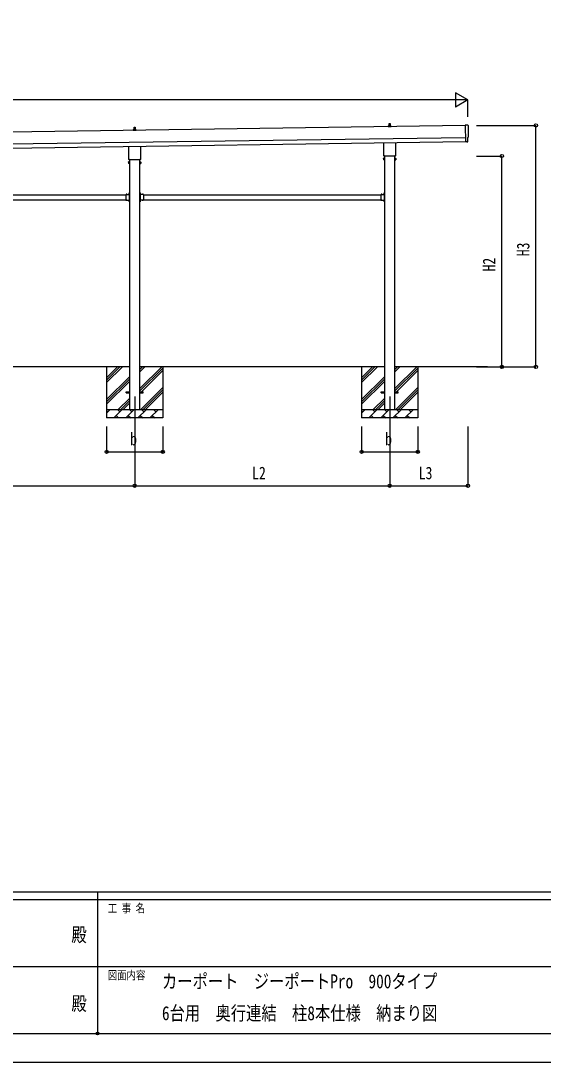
# Model space of a CAD drawing. Units: millimetres, scale not verified. Extents: x -18922 to 18922, y -13365 to 13365.
# Drawn here: x -926 to 5219, y -13365 to -1102 of the extents above; entities that cross this region are included whole.
import ezdxf
from ezdxf.enums import TextEntityAlignment as Align

# ---------------------------------------------------------------- set-up
doc = ezdxf.new("R2010")
doc.units = ezdxf.units.MM
doc.header["$LTSCALE"] = 70
doc.header["$PDMODE"] = 32
doc.header["$PDSIZE"] = 35
for name, color, linetype in [('0-2_USER1', 3, 'Continuous'), ('0-4_YKK_12', 2, 'Continuous'), ('0-5_YKK_13', 4, 'Continuous'), ('0-6_YKK_A1', 4, 'Continuous'), ('0-7_YKK_D', 6, 'Continuous'), ('0-8_YKK_ZWAK', 7, 'Continuous')]:
    doc.layers.add(name, color=color, linetype=linetype)
doc.styles.add('ＭＳ ゴシック', font='')
doc.styles.get('ＭＳ ゴシック').set_extended_font_data('MS Gothic')

msp = doc.modelspace()

# ---------------------------------------------------------------- linework, layer by layer
at = {"layer": '0-4_YKK_12'}
for p, q in [((413.21, -5527.53), (413.21, -6027.53)), ((3413.21, -5527.53), (3413.21, -6027.53))]:
    msp.add_line(p, q, dxfattribs=at)
at = {"layer": '0-5_YKK_13'}
for p, q in [((3407.21, -2334.7), (3407.93, -2311.18)), ((3408.93, -2310.2), (3417.48, -2310.2)), ((3418.48, -2311.18), (3419.21, -2334.7)), ((394.96, -2393.06), (394.96, -2385.34)), ((431.46, -2393.06), (394.96, -2393.06)), ((395.34, -2384.56), (431.08, -2384.56)), ((395.72, -2384.37), (402.44, -2382.74)), ((402.83, -2382.56), (423.59, -2382.56)), ((403.21, -2381.77), (403.21, -2377.56)), ((404.21, -2377.56), (422.21, -2377.56)), ((407.21, -2377.56), (407.93, -2354.03)), ((408.93, -2353.06), (417.48, -2353.06)), ((418.48, -2354.03), (419.21, -2377.56)), ((423.21, -2381.77), (423.21, -2377.56)), ((430.69, -2384.37), (423.97, -2382.74)), ((431.46, -2393.06), (431.46, -2385.34)), ((3394.96, -2350.2), (3394.96, -2342.49)), ((3431.46, -2350.2), (3394.96, -2350.2)), ((3395.34, -2341.7), (3431.08, -2341.7)), ((3395.72, -2341.52), (3402.44, -2339.89)), ((3402.83, -2339.7), (3423.59, -2339.7)), ((3403.21, -2338.91), (3403.21, -2334.7)), ((3404.21, -2334.7), (3422.21, -2334.7)), ((3423.21, -2338.91), (3423.21, -2334.7)), ((3430.69, -2341.52), (3423.97, -2339.89)), ((3431.46, -2350.2), (3431.46, -2342.49)), ((3344.91, -2684.19), (3344.91, -2538.54)), ((3481.51, -2536.59), (3481.51, -2684.19)), ((4303.35, -2527.62), (4303.37, -2528.62)), ((4323, -2528.34), (4329.91, -2527.88)), ((344.91, -2727.05), (344.91, -2581.4)), ((481.51, -2579.45), (481.51, -2727.05)), ((3343.21, -2692.96), (3343.21, -2687.46)), ((3481.14, -2696.46), (3345.27, -2696.46)), ((3483.21, -2687.46), (3483.21, -2692.96)), ((339.21, -2765.32), (339.97, -2764)), ((339.21, -2765.32), (339.21, -2782.32)), ((339.21, -2782.32), (339.97, -2783.63)), ((346.21, -2768.91), (339.97, -2768.91)), ((346.21, -2778.73), (339.97, -2778.73)), ((346.21, -2783.63), (339.97, -2783.63)), ((343.21, -2735.82), (343.21, -2730.32)), ((481.14, -2739.32), (345.27, -2739.32)), ((348.71, -2783.02), (346.21, -2783.02)), ((477.71, -2783.02), (480.21, -2783.02)), ((480.21, -2768.91), (486.45, -2768.91)), ((480.21, -2778.73), (486.45, -2778.73)), ((480.21, -2783.63), (486.45, -2783.63)), ((483.21, -2730.32), (483.21, -2735.82)), ((487.21, -2765.32), (486.45, -2764)), ((487.21, -2782.32), (486.45, -2783.63)), ((487.21, -2765.32), (487.21, -2782.32)), ((3339.21, -2722.46), (3339.97, -2721.15)), ((3339.21, -2722.46), (3339.21, -2739.46)), ((3339.21, -2739.46), (3339.97, -2740.78)), ((3346.21, -2726.05), (3339.97, -2726.05)), ((3346.21, -2735.87), (3339.97, -2735.87)), ((3346.21, -2740.78), (3339.97, -2740.78)), ((3348.71, -2740.16), (3346.21, -2740.16)), ((3477.71, -2740.16), (3480.21, -2740.16)), ((3480.21, -2726.05), (3486.45, -2726.05)), ((3480.21, -2735.87), (3486.45, -2735.87)), ((3480.21, -2740.78), (3486.45, -2740.78)), ((3487.21, -2722.46), (3486.45, -2721.15)), ((3487.21, -2739.46), (3486.45, -2740.78)), ((3487.21, -2722.46), (3487.21, -2739.46)), ((308.71, -3146.53), (308.71, -3212.53)), ((308.71, -3146.53), (348.71, -3146.53)), ((311.81, -3146.02), (311.81, -3146.53)), ((311.81, -3146.53), (323.61, -3146.53)), ((348.2, -3130.63), (348.71, -3130.63)), ((348.71, -3126.53), (350.71, -3126.53)), ((348.71, -3126.53), (348.71, -3146.53)), ((348.71, -3130.63), (348.71, -3142.43)), ((350.71, -3133.53), (348.71, -3133.53)), ((350.71, -3139.53), (348.71, -3139.53)), ((348.71, -3150.53), (348.71, -3208.53)), ((350.71, -3126.53), (350.71, -3146.53)), ((477.71, -3126.53), (475.71, -3126.53)), ((475.71, -3126.53), (475.71, -3146.53)), ((475.71, -3133.53), (477.71, -3133.53)), ((475.71, -3139.53), (477.71, -3139.53)), ((477.71, -3126.53), (477.71, -3146.53)), ((478.22, -3130.63), (477.71, -3130.63)), ((477.71, -3130.63), (477.71, -3142.43)), ((517.71, -3146.53), (477.71, -3146.53)), ((477.71, -3150.53), (477.71, -3208.53)), ((514.61, -3146.53), (502.81, -3146.53)), ((514.61, -3146.02), (514.61, -3146.53)), ((517.71, -3146.53), (517.71, -3212.53)), ((3308.71, -3146.53), (3308.71, -3212.53)), ((3308.71, -3146.53), (3348.71, -3146.53)), ((3311.81, -3146.02), (3311.81, -3146.53)), ((3311.81, -3146.53), (3323.61, -3146.53)), ((3348.2, -3130.63), (3348.71, -3130.63)), ((3348.71, -3126.53), (3350.71, -3126.53)), ((3348.71, -3126.53), (3348.71, -3146.53)), ((3348.71, -3130.63), (3348.71, -3142.43)), ((3350.71, -3133.53), (3348.71, -3133.53)), ((3350.71, -3139.53), (3348.71, -3139.53)), ((3348.71, -3150.53), (3348.71, -3208.53)), ((3350.71, -3126.53), (3350.71, -3146.53)), ((308.71, -3212.53), (348.71, -3212.53)), ((311.81, -3213.04), (311.81, -3212.53)), ((311.81, -3212.53), (323.61, -3212.53)), ((348.71, -3210.53), (344.71, -3210.53)), ((348.2, -3216.63), (348.71, -3216.63)), ((348.71, -3212.53), (348.71, -3232.53)), ((348.71, -3216.63), (348.71, -3228.43)), ((350.71, -3219.53), (348.71, -3219.53)), ((350.71, -3225.53), (348.71, -3225.53)), ((348.71, -3232.53), (350.71, -3232.53)), ((350.71, -3212.53), (350.71, -3232.53)), ((475.71, -3212.53), (475.71, -3232.53)), ((475.71, -3219.53), (477.71, -3219.53)), ((475.71, -3225.53), (477.71, -3225.53)), ((477.71, -3232.53), (475.71, -3232.53)), ((477.71, -3210.53), (481.71, -3210.53)), ((477.71, -3212.53), (477.71, -3232.53)), ((517.71, -3212.53), (477.71, -3212.53)), ((478.22, -3216.63), (477.71, -3216.63)), ((477.71, -3216.63), (477.71, -3228.43)), ((514.61, -3212.53), (502.81, -3212.53)), ((514.61, -3213.04), (514.61, -3212.53)), ((3308.71, -3212.53), (3348.71, -3212.53)), ((3311.81, -3213.04), (3311.81, -3212.53)), ((3311.81, -3212.53), (3323.61, -3212.53)), ((3348.71, -3210.53), (3344.71, -3210.53)), ((3348.2, -3216.63), (3348.71, -3216.63)), ((3348.71, -3212.53), (3348.71, -3232.53)), ((3348.71, -3216.63), (3348.71, -3228.43)), ((3350.71, -3219.53), (3348.71, -3219.53)), ((3350.71, -3225.53), (3348.71, -3225.53)), ((3348.71, -3232.53), (3350.71, -3232.53)), ((3350.71, -3212.53), (3350.71, -3232.53)), ((313.21, -5473.03), (350.71, -5473.03)), ((313.21, -5482.03), (313.21, -5473.03)), ((313.21, -5482.03), (350.71, -5482.03)), ((475.71, -5473.03), (513.21, -5473.03)), ((475.71, -5482.03), (513.21, -5482.03)), ((513.21, -5482.03), (513.21, -5473.03)), ((3313.21, -5473.03), (3350.71, -5473.03)), ((3313.21, -5482.03), (3313.21, -5473.03)), ((3313.21, -5482.03), (3350.71, -5482.03)), ((3475.71, -5473.03), (3513.21, -5473.03)), ((3475.71, -5482.03), (3513.21, -5482.03)), ((3513.21, -5482.03), (3513.21, -5473.03))]:
    msp.add_line(p, q, dxfattribs=at)
for points in [[(4332.12, -2330.98), (4300.53, -2329.78), (4303.35, -2527.62)], [(4322.25, -2528.08), (4321.58, -2527.46), (4303.37, -2528.62)], [(4332.71, -2524.85), (4332.03, -2477.82), (4332.64, -2477.81)], [(346.21, -2783.63), (346.21, -2764), (339.97, -2764)], [(346.21, -2783.02), (346.21, -2764.62), (348.71, -2764.62)], [(480.21, -2783.02), (480.21, -2764.62), (477.71, -2764.62)], [(480.21, -2783.63), (480.21, -2764), (486.45, -2764)], [(3346.21, -2740.78), (3346.21, -2721.15), (3339.97, -2721.15)], [(3346.21, -2740.16), (3346.21, -2721.76), (3348.71, -2721.76)], [(3480.21, -2740.16), (3480.21, -2721.76), (3477.71, -2721.76)], [(3480.21, -2740.78), (3480.21, -2721.15), (3486.45, -2721.15)], [(311.81, -3146.02), (323.61, -3146.02), (323.61, -3146.53)], [(315.21, -3143.92), (316.56, -3146.7), (317.71, -3147.31)], [(320.21, -3143.92), (318.85, -3146.7), (317.71, -3147.31)], [(348.71, -3150.53), (344.71, -3150.53), (344.71, -3148.53), (348.71, -3148.53)], [(346.1, -3134.03), (348.88, -3135.39), (349.48, -3136.53)], [(346.1, -3139.03), (348.88, -3137.68), (349.48, -3136.53)], [(348.2, -3130.63), (348.2, -3142.43), (348.71, -3142.43)], [(480.32, -3134.03), (477.54, -3135.39), (476.93, -3136.53)], [(480.32, -3139.03), (477.54, -3137.68), (476.93, -3136.53)], [(478.22, -3130.63), (478.22, -3142.43), (477.71, -3142.43)], [(477.71, -3150.53), (481.71, -3150.53), (481.71, -3148.53), (477.71, -3148.53)], [(514.61, -3146.02), (502.81, -3146.02), (502.81, -3146.53)], [(506.21, -3143.92), (507.56, -3146.7), (508.71, -3147.31)], [(511.21, -3143.92), (509.85, -3146.7), (508.71, -3147.31)], [(3311.81, -3146.02), (3323.61, -3146.02), (3323.61, -3146.53)], [(3315.21, -3143.92), (3316.56, -3146.7), (3317.71, -3147.31)], [(3320.21, -3143.92), (3318.85, -3146.7), (3317.71, -3147.31)], [(3348.71, -3150.53), (3344.71, -3150.53), (3344.71, -3148.53), (3348.71, -3148.53)], [(3346.1, -3134.03), (3348.88, -3135.39), (3349.48, -3136.53)], [(3346.1, -3139.03), (3348.88, -3137.68), (3349.48, -3136.53)], [(3348.2, -3130.63), (3348.2, -3142.43), (3348.71, -3142.43)], [(311.81, -3213.04), (323.61, -3213.04), (323.61, -3212.53)], [(315.21, -3215.14), (316.56, -3212.37), (317.71, -3211.76)], [(320.21, -3215.14), (318.85, -3212.37), (317.71, -3211.76)], [(348.71, -3208.53), (344.71, -3208.53), (344.71, -3210.53)], [(346.1, -3220.03), (348.88, -3221.39), (349.48, -3222.53)], [(346.1, -3225.03), (348.88, -3223.68), (349.48, -3222.53)], [(348.2, -3216.63), (348.2, -3228.43), (348.71, -3228.43)], [(480.32, -3220.03), (477.54, -3221.39), (476.93, -3222.53)], [(480.32, -3225.03), (477.54, -3223.68), (476.93, -3222.53)], [(477.71, -3208.53), (481.71, -3208.53), (481.71, -3210.53)], [(478.22, -3216.63), (478.22, -3228.43), (477.71, -3228.43)], [(514.61, -3213.04), (502.81, -3213.04), (502.81, -3212.53)], [(506.21, -3215.14), (507.56, -3212.37), (508.71, -3211.76)], [(511.21, -3215.14), (509.85, -3212.37), (508.71, -3211.76)], [(3311.81, -3213.04), (3323.61, -3213.04), (3323.61, -3212.53)], [(3315.21, -3215.14), (3316.56, -3212.37), (3317.71, -3211.76)], [(3320.21, -3215.14), (3318.85, -3212.37), (3317.71, -3211.76)], [(3348.71, -3208.53), (3344.71, -3208.53), (3344.71, -3210.53)], [(3346.1, -3220.03), (3348.88, -3221.39), (3349.48, -3222.53)], [(3346.1, -3225.03), (3348.88, -3223.68), (3349.48, -3222.53)], [(3348.2, -3216.63), (3348.2, -3228.43), (3348.71, -3228.43)]]:
    msp.add_lwpolyline(points, dxfattribs=at)
for points in [[(348.71, -2784.32), (348.71, -2763.32), (350.71, -2763.32), (350.71, -2784.32)], [(477.71, -2784.32), (477.71, -2763.32), (475.71, -2763.32), (475.71, -2784.32)], [(3348.71, -2741.46), (3348.71, -2720.46), (3350.71, -2720.46), (3350.71, -2741.46)], [(3477.71, -2741.46), (3477.71, -2720.46), (3475.71, -2720.46), (3475.71, -2741.46)]]:
    msp.add_lwpolyline(points, close=True, dxfattribs=at)
for centre, radius, start, end in [((3408.93, -2311.2), 1, 90, 178.60509), ((3417.48, -2311.2), 1, 1.39491, 90), ((395.96, -2385.34), 1, 103.62699, 180), ((402.21, -2381.77), 1, 283.62699, 0), ((407.29, -2378.19), 4.13, 90, 171.17633), ((404.21, -2378.56), 1, 90, 180), ((408.93, -2354.06), 1, 90, 178.60509), ((416.54, -2377.56), 4.83, 133.60282, 180), ((409.88, -2377.56), 4.83, 0, 46.39718), ((417.48, -2354.06), 1, 1.39491, 90), ((419.12, -2378.19), 4.13, 8.82367, 90), ((422.21, -2378.56), 1, 0, 90), ((424.21, -2381.77), 1, 180, 256.37301), ((430.46, -2385.34), 1, 0, 76.37301), ((3395.96, -2342.49), 1, 103.62699, 180), ((3402.21, -2338.91), 1, 283.62699, 0), ((3407.29, -2335.34), 4.13, 90, 171.17633), ((3404.21, -2335.7), 1, 90, 180), ((3416.54, -2334.7), 4.83, 133.60282, 180), ((3409.88, -2334.7), 4.83, 0, 46.39718), ((3419.12, -2335.34), 4.13, 8.82367, 90), ((3422.21, -2335.7), 1, 0, 90), ((3424.21, -2338.91), 1, 180, 256.37301), ((3430.46, -2342.49), 1, 0, 76.37301), ((3347.21, -2687.46), 4, 125.09963, 180), ((3347.21, -2692.96), 4, 180, 194.47751), ((3347.21, -2692.96), 4, 194.47751, 241.04498), ((3479.21, -2692.96), 4, 298.95502, 345.52249), ((3479.21, -2687.46), 4, 0, 54.90037), ((3479.21, -2692.96), 4, 345.52249, 0), ((343.55, -2766.46), 4.34, 145.61575, 214.38425), ((343.55, -2781.18), 4.34, 145.61575, 214.38425), ((355.45, -2773.82), 16.24, 162.41205, 197.58795), ((347.21, -2730.32), 4, 125.09963, 180), ((347.21, -2735.82), 4, 180, 194.47751), ((347.21, -2735.82), 4, 194.47751, 241.04498), ((479.21, -2735.82), 4, 298.95502, 345.52249), ((479.21, -2730.32), 4, 0, 54.90037), ((479.21, -2735.82), 4, 345.52249, 0), ((482.86, -2766.46), 4.34, 325.61575, 34.38425), ((470.97, -2773.82), 16.24, 342.41205, 17.58795), ((482.86, -2781.18), 4.34, 325.61575, 34.38425), ((3343.55, -2723.6), 4.34, 145.61575, 214.38425), ((3355.45, -2730.96), 16.24, 162.41205, 197.58795), ((3343.55, -2738.32), 4.34, 145.61575, 214.38425), ((3482.86, -2723.6), 4.34, 325.61575, 34.38425), ((3470.97, -2730.96), 16.24, 342.41205, 17.58795), ((3482.86, -2738.32), 4.34, 325.61575, 34.38425), ((317.71, -3151.77), 8.23, 44.2189, 135.7811), ((353.94, -3136.53), 8.23, 134.2189, 225.7811), ((348.71, -3146.53), 2, 270, 0), ((477.71, -3146.53), 2, 180, 270), ((472.48, -3136.53), 8.23, 314.2189, 45.7811), ((508.71, -3151.77), 8.23, 44.2189, 135.7811), ((3317.71, -3151.77), 8.23, 44.2189, 135.7811), ((3353.94, -3136.53), 8.23, 134.2189, 225.7811), ((3348.71, -3146.53), 2, 270, 0), ((317.71, -3207.3), 8.23, 224.2189, 315.7811), ((353.94, -3222.53), 8.23, 134.2189, 225.7811), ((348.71, -3212.53), 2, 0, 90), ((477.71, -3212.53), 2, 90, 180), ((472.48, -3222.53), 8.23, 314.2189, 45.7811), ((508.71, -3207.3), 8.23, 224.2189, 315.7811), ((3317.71, -3207.3), 8.23, 224.2189, 315.7811), ((3353.94, -3222.53), 8.23, 134.2189, 225.7811), ((3348.71, -3212.53), 2, 0, 90)]:
    msp.add_arc(centre, radius, start, end, dxfattribs=at)
for centre, major_axis, ratio, start_param, end_param in [((4332, -2333.98), (3, 0.04), 0.99863, 6.26838895, 7.80162176), ((9098.38, -2336.32), (-4762.89, -68.04), 0.99863, 6.26838895, 6.29767781), ((4322.93, -2527.34), (0.737, -0.68), 0.9974, 4.71238898, 5.52523108), ((4329.7, -2524.88), (2.21, -2.04), 0.9974, 5.52523108, 7.04113953), ((4332.57, -2473.41), (4.41, 0.06), 0.99863, 4.71238898, 6.29767781)]:
    msp.add_ellipse(centre, major_axis=major_axis, ratio=ratio, start_param=start_param, end_param=end_param, dxfattribs=at)
at = {"layer": '0-6_YKK_A1'}
for p, q in [((4300.6, -2334.87), (-1064.35, -2411.51)), ((-1062.35, -2551.5), (4302.6, -2474.86)), ((-1061.64, -2601.49), (4303.31, -2524.85)), ((3350.71, -2696.46), (3350.71, -5677.53)), ((3475.71, -5677.53), (3475.71, -2696.46)), ((350.71, -2739.32), (350.71, -5677.53)), ((475.71, -5677.53), (475.71, -2739.32)), ((-2482.29, -3149.53), (308.71, -3149.53)), ((344.71, -3149.53), (350.21, -3149.53)), ((350.21, -3149.53), (350.21, -3209.53)), ((481.71, -3149.53), (476.21, -3149.53)), ((476.21, -3149.53), (476.21, -3209.53)), ((517.71, -3149.53), (3308.71, -3149.53)), ((3344.71, -3149.53), (3350.21, -3149.53)), ((3350.21, -3149.53), (3350.21, -3209.53)), ((-2482.29, -3209.53), (308.71, -3209.53)), ((344.71, -3209.53), (350.21, -3209.53)), ((481.71, -3209.53), (476.21, -3209.53)), ((517.71, -3209.53), (3308.71, -3209.53)), ((3344.71, -3209.53), (3350.21, -3209.53)), ((350.71, -5177.53), (-2524.29, -5177.53)), ((83.21, -5177.53), (83.21, -5777.53)), ((83.21, -5362.58), (268.26, -5177.53)), ((83.21, -5334.3), (239.97, -5177.53)), ((83.21, -5306.01), (211.69, -5177.53)), ((3350.71, -5177.53), (475.71, -5177.53)), ((475.71, -5432.63), (730.81, -5177.53)), ((475.71, -5234.64), (532.82, -5177.53)), ((475.71, -5206.36), (504.53, -5177.53)), ((475.71, -5460.92), (743.21, -5193.42)), ((475.71, -5489.2), (743.21, -5221.7)), ((743.21, -5177.53), (743.21, -5777.53)), ((3083.21, -5177.53), (3083.21, -5777.53)), ((3083.21, -5362.58), (3268.26, -5177.53)), ((3083.21, -5334.3), (3239.97, -5177.53)), ((3083.21, -5306.01), (3211.69, -5177.53)), ((4564.09, -5177.53), (3475.71, -5177.53)), ((3475.71, -5432.63), (3730.81, -5177.53)), ((3475.71, -5234.64), (3532.82, -5177.53)), ((3475.71, -5206.36), (3504.53, -5177.53)), ((3475.71, -5460.92), (3743.21, -5193.42)), ((3475.71, -5489.2), (3743.21, -5221.7)), ((3743.21, -5177.53), (3743.21, -5777.53)), ((83.21, -5560.57), (350.71, -5293.07)), ((83.21, -5588.86), (350.71, -5321.36)), ((83.21, -5617.14), (350.71, -5349.64)), ((3083.21, -5560.57), (3350.71, -5293.07)), ((3083.21, -5588.86), (3350.71, -5321.36)), ((3083.21, -5617.14), (3350.71, -5349.64)), ((485.37, -5677.53), (743.21, -5419.69)), ((513.65, -5677.53), (743.21, -5447.97)), ((541.93, -5677.53), (743.21, -5476.26)), ((3485.37, -5677.53), (3743.21, -5419.69)), ((3513.65, -5677.53), (3743.21, -5447.97)), ((3541.93, -5677.53), (3743.21, -5476.26)), ((220.81, -5677.53), (350.71, -5547.63)), ((249.09, -5677.53), (350.71, -5575.92)), ((277.38, -5677.53), (350.71, -5604.2)), ((3220.81, -5677.53), (3350.71, -5547.63)), ((3249.09, -5677.53), (3350.71, -5575.92)), ((3277.38, -5677.53), (3350.71, -5604.2)), ((83.21, -5677.53), (743.21, -5677.53)), ((83.21, -5720.43), (126.1, -5677.53)), ((97.55, -5706.09), (83.21, -5691.75)), ((167.52, -5777.53), (267.52, -5677.53)), ((196.08, -5748.98), (224.63, -5777.53)), ((238.97, -5706.09), (210.42, -5677.53)), ((308.94, -5777.53), (408.94, -5677.53)), ((337.5, -5748.98), (366.05, -5777.53)), ((380.39, -5706.09), (351.84, -5677.53)), ((450.37, -5777.53), (550.37, -5677.53)), ((478.92, -5748.98), (507.47, -5777.53)), ((521.81, -5706.09), (493.26, -5677.53)), ((591.79, -5777.53), (691.79, -5677.53)), ((620.34, -5748.98), (648.89, -5777.53)), ((663.23, -5706.09), (634.68, -5677.53)), ((739.92, -5677.53), (743.21, -5674.25)), ((3083.21, -5677.53), (3743.21, -5677.53)), ((3083.21, -5720.43), (3126.1, -5677.53)), ((3097.55, -5706.09), (3083.21, -5691.75)), ((3167.52, -5777.53), (3267.52, -5677.53)), ((3196.08, -5748.98), (3224.63, -5777.53)), ((3238.97, -5706.09), (3210.42, -5677.53)), ((3308.94, -5777.53), (3408.94, -5677.53)), ((3337.5, -5748.98), (3366.05, -5777.53)), ((3380.39, -5706.09), (3351.84, -5677.53)), ((3450.37, -5777.53), (3550.37, -5677.53)), ((3478.92, -5748.98), (3507.47, -5777.53)), ((3521.81, -5706.09), (3493.26, -5677.53)), ((3591.79, -5777.53), (3691.79, -5677.53)), ((3620.34, -5748.98), (3648.89, -5777.53)), ((3663.23, -5706.09), (3634.68, -5677.53)), ((3739.92, -5677.53), (3743.21, -5674.25)), ((743.21, -5777.53), (83.21, -5777.53)), ((3743.21, -5777.53), (3083.21, -5777.53))]:
    msp.add_line(p, q, dxfattribs=at)
at = {"layer": '0-7_YKK_D'}
for p, q in [((4333.61, -2034.43), (4187.47, -1950.05)), ((4187.47, -1950.05), (4187.47, -2118.8)), ((4164.86, -2034.43), (-6336.56, -2034.43)), ((4333.61, -2034.43), (4041.33, -2034.43)), ((4333.61, -2034.43), (4187.47, -2118.8)), ((4333.61, -2234.43), (4333.61, -2033.43)), ((4433.61, -2334.43), (5134.61, -2334.43)), ((5133.61, -5177.53), (5133.61, -2334.43)), ((4433.61, -2693.96), (4734.61, -2693.96)), ((4733.61, -5177.53), (4733.61, -2693.96)), ((4433.61, -5177.53), (4734.61, -5177.53)), ((4433.61, -5177.53), (5134.61, -5177.53)), ((83.21, -5877.53), (83.21, -6178.53)), ((413.21, -5877.53), (413.21, -6578.53)), ((413.21, -5877.53), (413.21, -6578.53)), ((743.21, -5877.53), (743.21, -6178.53)), ((3083.21, -5877.53), (3083.21, -6178.53)), ((3413.21, -5877.53), (3413.21, -6578.53)), ((3413.21, -5877.53), (3413.21, -6578.53)), ((3743.21, -5877.53), (3743.21, -6178.53)), ((4333.61, -5877.53), (4333.61, -6578.53)), ((83.21, -6177.53), (743.21, -6177.53)), ((3083.21, -6177.53), (3743.21, -6177.53)), ((-2586.79, -6577.53), (413.21, -6577.53)), ((413.21, -6577.53), (3413.21, -6577.53)), ((3413.21, -6577.53), (4333.61, -6577.53))]:
    msp.add_line(p, q, dxfattribs=at)
for centre in [(5133.61, -2334.43), (4733.61, -2693.96), (4733.61, -5177.53), (5133.61, -5177.53), (83.21, -6177.53), (743.21, -6177.53), (3083.21, -6177.53), (3743.21, -6177.53), (413.21, -6577.53), (413.21, -6577.53), (3413.21, -6577.53), (3413.21, -6577.53), (4333.61, -6577.53)]:
    msp.add_circle(centre, 19.12, dxfattribs=at)
at = {"layer": '0-8_YKK_ZWAK'}
for p, q in [((17527.59, -11362.5), (-17572.41, -11362.5)), ((-22.41, -11362.5), (-22.41, -13027.5)), ((-22.41, -11452.5), (-5872.41, -11452.5)), ((5827.59, -11452.5), (-22.41, -11452.5)), ((-5838.66, -12240), (-22.41, -12240)), ((-22.41, -12240), (5827.59, -12240)), ((-5872.41, -13027.5), (-22.41, -13027.5)), ((-22.41, -13027.5), (5827.59, -13027.5))]:
    msp.add_line(p, q, dxfattribs=at)
msp.add_lwpolyline([(-18922.5, -13365), (18922.5, -13365), (18922.5, 13365), (-18922.5, 13365)], close=True, dxfattribs=at)
msp.add_point((-22.41, -13027.5), dxfattribs=at)

# ---------------------------------------------------------------- texts
at = {"layer": '0-2_USER1', "style": 'ＭＳ ゴシック', "width": 0.8}
for s, p in [('カーポート\u3000ジーポートPro\u3000900タイプ\u3000', (734.21, -12544.85)), ('6台用\u3000奥行連結\u3000柱8本仕様\u3000納まり図', (734.21, -12919.85))]:
    msp.add_text(s, height=165, dxfattribs=at).set_placement(p, align=Align.BOTTOM_LEFT)
at = {"layer": '0-7_YKK_D', "style": 'ＭＳ ゴシック', "width": 0.8}
for s, p in [('H3', (5101.61, -3874.78)), ('H2', (4701.61, -4054.55))]:
    msp.add_text(s, height=148.5, rotation=90, dxfattribs=at).set_placement(p, align=Align.BOTTOM_LEFT)
for s, p in [('b', (359.21, -6145.53)), ('b', (3359.21, -6145.53)), ('L2', (1794.41, -6545.53)), ('L3', (3754.61, -6545.53))]:
    msp.add_text(s, height=148.5, dxfattribs=at).set_placement(p, align=Align.BOTTOM_LEFT)
at = {"layer": '0-8_YKK_ZWAK', "style": 'ＭＳ ゴシック', "width": 0.8}
for s, height, p in [('工 事 名', 98.97, (95.71, -11632.5)), ('殿', 165, (-331.5, -11996.25)), ('図面内容', 98.97, (95.71, -12420)), ('殿', 165, (-331.5, -12806.25))]:
    msp.add_text(s, height=height, dxfattribs=at).set_placement(p, align=Align.BOTTOM_LEFT)

doc.saveas('drawing.dxf')
